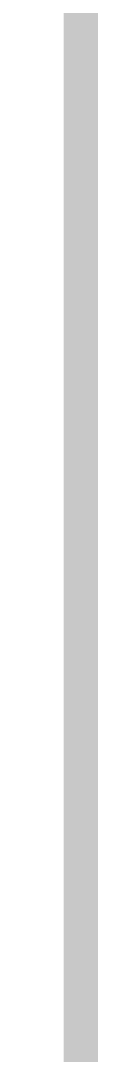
# Model space of a CAD drawing. Header units: millimetres. Extents: x -13 to 112, y -62 to 14.
# Drawn here: x 0.316 to 0.356, y -40.44 to -39.529 of the extents above; entities that cross this region are included whole.
import ezdxf

# ---------------------------------------------------------------- set-up
doc = ezdxf.new("R2010")
doc.units = ezdxf.units.MM
doc.layers.add('Bottom Layer', color=7, linetype='Continuous', true_color=0x0000ff)
doc.layers.add('Top Layer', color=7, linetype='Continuous', true_color=0xff0000)

msp = doc.modelspace()

# ---------------------------------------------------------------- linework, layer by layer
at = {"layer": 'Bottom Layer', "const_width": 0.0508}
msp.add_lwpolyline([(98.0002, -49.64196), (2.00001, -49.64196), (2.00001, -49.64196), (1.49264, -49.5616), (1.03494, -49.32839), (0.67171, -48.96516), (0.4385, -48.50746), (0.35814, -48.00009), (0.35814, -48.00009), (0.35814, -2.00001), (0.35814, -2), (0.4385, -1.49264), (0.67171, -1.03494), (1.03494, -0.67171), (1.49264, -0.4385), (2, -0.35814), (2.00001, -0.35814), (98.0002, -0.35814)], dxfattribs=at)
at = {"layer": 'Top Layer', "const_width": 0.0508}
msp.add_lwpolyline([(34.34805, -49.64196), (28.64408, -49.64196), (28.64784, -49.61219), (28.6491, -49.58221), (28.6491, -46.88221), (28.60112, -46.70314), (28.47003, -46.57205), (28.29096, -46.52407), (27.29096, -46.52407), (27.11189, -46.57205), (26.9808, -46.70314), (26.93282, -46.88221), (26.93282, -49.58221), (26.93407, -49.61219), (26.93784, -49.64196), (2.00001, -49.64196), (2.00001, -49.64196), (1.49264, -49.5616), (1.03494, -49.32839), (0.67171, -48.96516), (0.4385, -48.50746), (0.35814, -48.00009), (0.35814, -48.00009), (0.35814, -21.58128)], dxfattribs=at)

doc.saveas('drawing.dxf')
